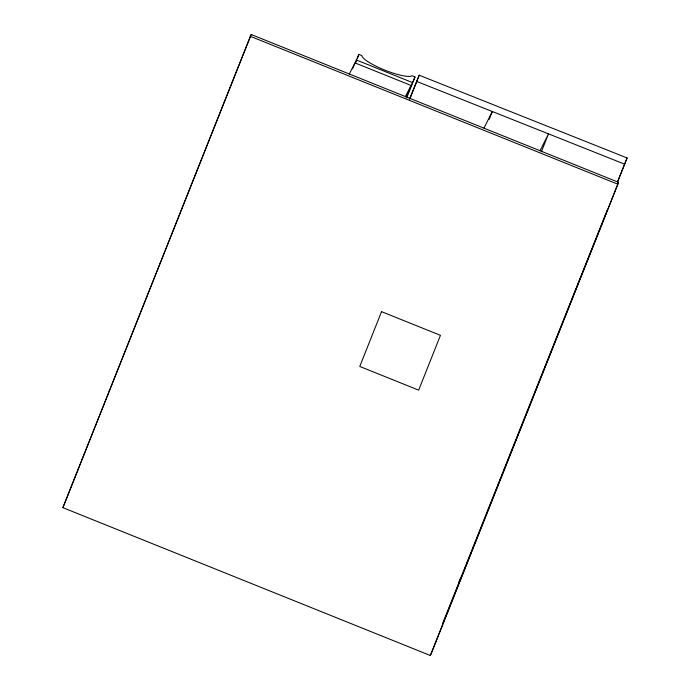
<?xml version="1.0" encoding="UTF-8"?>
<svg xmlns="http://www.w3.org/2000/svg" width="690" height="690" viewBox="0 0 690 690"><rect width="100%" height="100%" fill="white"/><g stroke="black" fill="none" stroke-linecap="round" stroke-linejoin="round"><path stroke-width="1.03" d="M458.997 581.825L460.187 578.824M607.286 209.984L442.411 624.053M62.894 507.668L251.169 34.5L618.576 182.333L431.207 653.706L430.301 655.5L62.894 507.668L251.169 34.5M352.521 68.862L358.904 54.372L361.862 55.562A27.212 5.546 21.7 0 0 384.701 70.07A27.212 5.546 21.7 0 0 412.034 75.753L414.992 76.944L406.66 97.894M355.333 63.351L356.523 60.358M357.317 58.365L358.904 54.372M406.229 97.437L414.992 76.944M410.127 97.963L419.201 75.227L627.107 157.958L617.723 181.453M409.567 99.351L419.201 75.227M489.132 119.474L492.298 111.504L483.957 128.167M541.365 151.8L548.498 133.86L540.046 150.739M617.464 182.082L627.107 157.958M430.301 655.5L618.576 182.333M349.33 74.002L354.91 62.859L410.998 85.431L405.427 96.566M416.691 81.42L624.597 164.142M356.092 59.883L412.189 82.455M250.272 36.294L617.679 184.135M381.553 311.647L359.766 366.45L418.666 390.152L440.453 335.34L381.553 311.647"/></g></svg>
